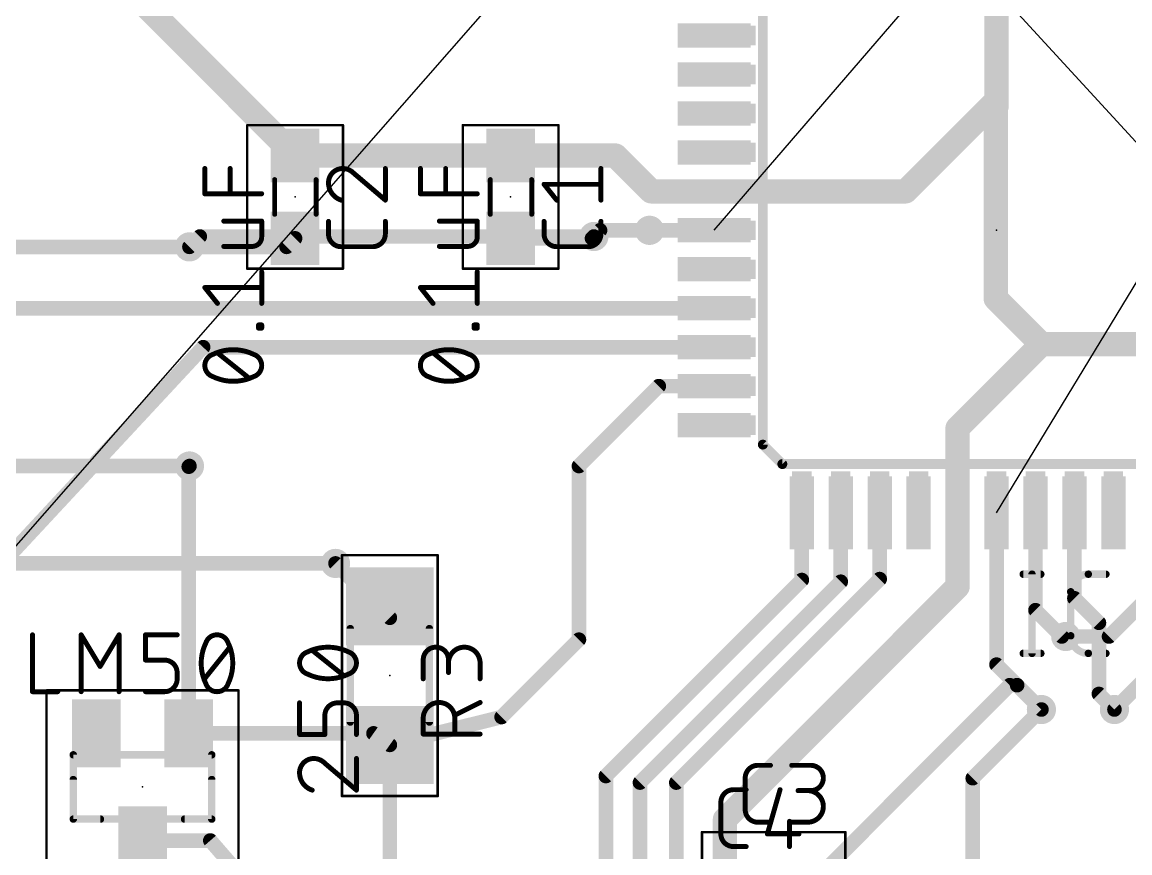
# Model space of a CAD drawing. Extents: x 38 to 139, y -3 to 81.
# Drawn here: x 95.06 to 117.82, y 40.56 to 57.61 of the extents above; entities that cross this region are included whole.
import ezdxf

# ---------------------------------------------------------------- set-up
doc = ezdxf.new("R2010")
doc.units = 0
for name, color, linetype in [('1', 12, 'CONTINUOUS'), ('16', 132, 'CONTINUOUS'), ('18', 110, 'CONTINUOUS'), ('19', 53, 'CONTINUOUS'), ('21', 253, 'CONTINUOUS'), ('23', 53, 'CONTINUOUS'), ('25', 253, 'CONTINUOUS'), ('27', 253, 'CONTINUOUS'), ('39', 12, 'CONTINUOUS'), ('51', 253, 'CONTINUOUS')]:
    doc.layers.add(name, color=color, linetype=linetype)

# ---------------------------------------------------------------- blocks, each defined once
blk = doc.blocks.new('RECT')
blk.add_solid([(-0.5, -0.5), (0.5, -0.5), (-0.5, 0.5), (0.5, 0.5)])
blk = doc.blocks.new('ROUNDV')
at = {"const_width": 0.5}
blk.add_lwpolyline([(0, -0.25, 1), (0, 0.25, 1), (0, -0.25)], format="xyb", dxfattribs=at)

msp = doc.modelspace()

# ---------------------------------------------------------------- linework, layer by layer
at = {"layer": '1'}
for points, const_width in [([(91.6, 63.945), (100.67, 54.875)], 0.5), ([(115.078, 59.14), (115.078, 56.008)], 0.5), ([(113.21, 54.14), (115.078, 56.008)], 0.5), ([(115.078, 56.008), (115.078, 55.881)], 0.5), ([(115.078, 55.881), (115.062, 55.865)], 0.5), ([(115.062, 55.865), (115.062, 51.938)], 0.5), ([(100.67, 54.875), (105.098, 54.875)], 0.5), ([(105.098, 54.875), (107.2499, 54.875)], 0.5), ([(107.9849, 54.14), (107.2499, 54.875)], 0.5), ([(107.9849, 54.14), (109.278, 54.14)], 0.5), ([(109.278, 54.14), (113.21, 54.14)], 0.5), ([(109.278, 53.34), (107.95, 53.34)], 0.3), ([(100.67, 53.175), (100.495, 53)], 0.3), ([(105.098, 53.175), (106.769, 53.175)], 0.3), ([(106.769, 53.175), (106.807, 53.213)], 0.3), ([(100.495, 53), (98.5, 53)], 0.3), ([(115.062, 51.938), (116, 51)], 0.5), ([(88.15, 51.74), (109.278, 51.74)], 0.3), ([(114.278, 49.278), (116, 51)], 0.5), ([(116, 51), (118.4259, 51)], 0.5), ([(91.186, 42.774), (98.78, 50.94)], 0.3), ([(98.78, 50.94), (109.278, 50.94)], 0.3), ([(108.14, 50.14), (106.5, 48.5)], 0.3), ([(109.278, 50.14), (108.14, 50.14)], 0.3), ([(114.278, 47.54), (114.278, 49.278)], 0.5), ([(98.486, 48.486), (98.5, 48.5)], 0.3), ([(98.486, 43.01), (98.486, 48.486)], 0.3), ([(106.5, 48.5), (106.5, 44.9342)], 0.3), ([(114.278, 46.024), (114.278, 47.54)], 0.5), ([(111.078, 47.54), (111.078, 46.159)], 0.3), ([(111.878, 47.54), (111.878, 46.124)], 0.3), ([(112.678, 47.54), (112.678, 46.178)], 0.3), ([(115.078, 47.54), (115.078, 44.422)], 0.3), ([(115.878, 47.54), (115.878, 45.54)], 0.3), ([(116.678, 47.54), (116.678, 45.7845)], 0.3), ([(101.5, 46.5), (102.616, 45.384)], 0.3), ([(111.078, 46.159), (107.0535, 42.1345)], 0.3), ([(111.878, 46.124), (107.754, 42)], 0.3), ([(112.678, 46.178), (108.5, 42)], 0.3), ([(109.5, 41.246), (114.278, 46.024)], 0.5), ([(102.616, 45.384), (102.616, 45.618)], 0.3), ([(116.678, 45.7845), (117.1806, 45.2819)], 0.3), ([(116.418, 45), (115.878, 45.54)], 0.3), ([(117.1806, 45.2819), (117.1806, 43.8194)], 0.3), ([(106.5, 44.9342), (104.9118, 43.346)], 0.3), ([(116.5, 45), (116.418, 45)], 0.3), ([(115.078, 44.422), (115.5, 44)], 0.3), ([(115.35, 44), (111.35, 40)], 0.3), ([(115.5, 44), (115.35, 44)], 0.3), ([(115.5, 44), (116, 43.5)], 0.3), ([(117.1806, 43.8194), (117.5, 43.5)], 0.3), ([(102.616, 42.774), (104.9118, 43.346)], 0.3), ([(98.486, 43.01), (102.28, 43.01)], 0.3), ([(102.28, 43.01), (102.616, 42.774)], 0.3), ([(102.616, 42.774), (102.616, 39.395)], 0.3), ([(107.0535, 42.1345), (107.0535, 28.8735)], 0.3), ([(107.754, 42), (107.754, 33.086)], 0.3), ([(108.5, 42), (108.5, 33.5)], 0.3), ([(109.5, 34), (109.5, 41.246)], 0.5), ([(97.536, 40.81), (98.929, 40.81)], 0.3), ([(98.929, 40.81), (102.616, 36.551)], 0.3)]:
    msp.add_lwpolyline(points, dxfattribs=dict(at, const_width=const_width))
for points, const_width in [([(115.203, 56.008, 1), (114.953, 56.008)], 0.25), ([(115.1664, 55.9196, 1), (114.9896, 56.0964)], 0.25), ([(115.187, 55.865, 1), (114.937, 55.865)], 0.25), ([(114.9736, 55.9534, 1), (115.1504, 55.7766)], 0.25), ([(114.953, 56.008, 1), (115.203, 56.008)], 0.25), ([(114.953, 55.881, 1), (115.203, 55.881)], 0.25), ([(115.1664, 55.7926, 1), (114.9896, 55.9694)], 0.25), ([(100.67, 55, 1), (100.67, 54.75)], 0.25), ([(100.5816, 54.7866, 1), (100.7584, 54.9634)], 0.25), ([(105.098, 55, 1), (105.098, 54.75)], 0.25), ([(105.098, 54.75, 1), (105.098, 55)], 0.25), ([(107.3383, 54.9634, 1), (107.1615, 54.7866)], 0.25), ([(107.2499, 54.75, 1), (107.2499, 55)], 0.25), ([(107.9849, 54.265, 1), (107.9849, 54.015)], 0.25), ([(109.278, 54.265, 1), (109.278, 54.015)], 0.25), ([(109.278, 54.015, 1), (109.278, 54.265)], 0.25), ([(113.21, 54.015, 1), (113.21, 54.265)], 0.25), ([(107.8965, 54.0516, 1), (108.0733, 54.2284)], 0.25), ([(113.1216, 54.2284, 1), (113.2984, 54.0516)], 0.25), ([(107.95, 53.415, 1), (107.95, 53.265)], 0.15), ([(109.278, 53.265, 1), (109.278, 53.415)], 0.15), ([(100.723, 53.122, 1), (100.617, 53.228)], 0.15), ([(105.098, 53.25, 1), (105.098, 53.1)], 0.15), ([(106.716, 53.228, 1), (106.822, 53.122)], 0.15), ([(106.86, 53.16, 1), (106.754, 53.266)], 0.15), ([(106.769, 53.1, 1), (106.769, 53.25)], 0.15), ([(98.5, 53.075, 1), (98.5, 52.925)], 0.15), ([(100.442, 53.053, 1), (100.548, 52.947)], 0.15), ([(100.495, 52.925, 1), (100.495, 53.075)], 0.15), ([(115.1504, 52.0264, 1), (114.9736, 51.8496)], 0.25), ([(109.278, 51.665, 1), (109.278, 51.815)], 0.15), ([(114.937, 51.938, 1), (115.187, 51.938)], 0.25), ([(116, 51.125, 1), (116, 50.875)], 0.25), ([(116.0884, 50.9116, 1), (115.9116, 51.0884)], 0.25), ([(115.9116, 50.9116, 1), (116.0884, 51.0884)], 0.25), ([(98.78, 51.015, 1), (98.78, 50.865)], 0.15), ([(98.8349, 50.8889, 1), (98.7251, 50.9911)], 0.15), ([(109.278, 50.865, 1), (109.278, 51.015)], 0.15), ([(108.14, 50.215, 1), (108.14, 50.065)], 0.15), ([(108.193, 50.087, 1), (108.087, 50.193)], 0.15), ([(109.278, 50.065, 1), (109.278, 50.215)], 0.15), ([(114.403, 49.278, 1), (114.153, 49.278)], 0.25), ([(114.1896, 49.3664, 1), (114.3664, 49.1896)], 0.25), ([(98.561, 48.486, 1), (98.411, 48.486)], 0.15), ([(98.433, 48.539, 1), (98.539, 48.433)], 0.15), ([(98.553, 48.447, 1), (98.447, 48.553)], 0.15), ([(106.575, 48.5, 1), (106.425, 48.5)], 0.15), ([(106.447, 48.553, 1), (106.553, 48.447)], 0.15), ([(114.403, 47.54, 1), (114.153, 47.54)], 0.25), ([(111.153, 47.54, 1), (111.003, 47.54)], 0.15), ([(111.953, 47.54, 1), (111.803, 47.54)], 0.15), ([(112.753, 47.54, 1), (112.603, 47.54)], 0.15), ([(114.153, 47.54, 1), (114.403, 47.54)], 0.25), ([(115.153, 47.54, 1), (115.003, 47.54)], 0.15), ([(115.953, 47.54, 1), (115.803, 47.54)], 0.15), ([(116.753, 47.54, 1), (116.603, 47.54)], 0.15), ([(101.553, 46.553, 1), (101.447, 46.447)], 0.15), ([(111.003, 46.159, 1), (111.153, 46.159)], 0.15), ([(111.131, 46.106, 1), (111.025, 46.212)], 0.15), ([(111.803, 46.124, 1), (111.953, 46.124)], 0.15), ([(111.931, 46.071, 1), (111.825, 46.177)], 0.15), ([(112.603, 46.178, 1), (112.753, 46.178)], 0.15), ([(112.731, 46.125, 1), (112.625, 46.231)], 0.15), ([(114.3664, 45.9356, 1), (114.1896, 46.1124)], 0.25), ([(114.153, 46.024, 1), (114.403, 46.024)], 0.25), ([(102.691, 45.618, 1), (102.541, 45.618)], 0.15), ([(116.731, 45.8376, 1), (116.625, 45.7315)], 0.15), ([(116.603, 45.7845, 1), (116.753, 45.7845)], 0.15), ([(102.563, 45.331, 1), (102.669, 45.437)], 0.15), ([(115.931, 45.593, 1), (115.825, 45.487)], 0.15), ([(115.803, 45.54, 1), (115.953, 45.54)], 0.15), ([(102.541, 45.384, 1), (102.691, 45.384)], 0.15), ([(117.2556, 45.2819, 1), (117.1056, 45.2819)], 0.15), ([(117.1276, 45.2289, 1), (117.2336, 45.335)], 0.15), ([(106.553, 44.8812, 1), (106.447, 44.9872)], 0.15), ([(116.418, 45.075, 1), (116.418, 44.925)], 0.15), ([(116.365, 44.947, 1), (116.471, 45.053)], 0.15), ([(116.5, 44.925, 1), (116.5, 45.075)], 0.15), ([(106.425, 44.9342, 1), (106.575, 44.9342)], 0.15), ([(115.131, 44.475, 1), (115.025, 44.369)], 0.15), ([(115.003, 44.422, 1), (115.153, 44.422)], 0.15), ([(115.35, 44.075, 1), (115.35, 43.925)], 0.15), ([(115.403, 43.947, 1), (115.297, 44.053)], 0.15), ([(115.553, 44.053, 1), (115.447, 43.947)], 0.15), ([(115.5, 43.925, 1), (115.5, 44.075)], 0.15), ([(115.447, 43.947, 1), (115.553, 44.053)], 0.15), ([(117.2336, 43.8724, 1), (117.1276, 43.7664)], 0.15), ([(117.1056, 43.8194, 1), (117.2556, 43.8194)], 0.15), ([(104.8588, 43.399, 1), (104.9648, 43.293)], 0.15), ([(104.9299, 43.2732, 1), (104.8937, 43.4188)], 0.15), ([(115.947, 43.447, 1), (116.053, 43.553)], 0.15), ([(117.447, 43.447, 1), (117.553, 43.553)], 0.15), ([(98.486, 43.085, 1), (98.486, 42.935)], 0.15), ([(98.411, 43.01, 1), (98.561, 43.01)], 0.15), ([(102.3231, 43.0714, 1), (102.2369, 42.9486)], 0.15), ([(102.28, 42.935, 1), (102.28, 43.085)], 0.15), ([(102.691, 42.774, 1), (102.541, 42.774)], 0.15), ([(102.5979, 42.8468, 1), (102.6341, 42.7012)], 0.15), ([(102.5729, 42.7126, 1), (102.6591, 42.8354)], 0.15), ([(107.1285, 42.1345, 1), (106.9785, 42.1345)], 0.15), ([(107.0005, 42.1876, 1), (107.1066, 42.0815)], 0.15), ([(107.829, 42, 1), (107.679, 42)], 0.15), ([(107.701, 42.053, 1), (107.807, 41.947)], 0.15), ([(108.575, 42, 1), (108.425, 42)], 0.15), ([(108.447, 42.053, 1), (108.553, 41.947)], 0.15), ([(109.625, 41.246, 1), (109.375, 41.246)], 0.25), ([(109.4116, 41.3344, 1), (109.5884, 41.1576)], 0.25), ([(97.536, 40.885, 1), (97.536, 40.735)], 0.15), ([(98.9857, 40.8591, 1), (98.8723, 40.7609)], 0.15), ([(98.929, 40.735, 1), (98.929, 40.885)], 0.15)]:
    msp.add_lwpolyline(points, format="xyb", dxfattribs=dict(at, const_width=const_width))
at = {"layer": '16', "const_width": 0.3}
for points in [[(106.934, 53.34), (106.807, 53.213)], [(107.95, 53.34), (106.934, 53.34)], [(98.713, 53.213), (98.5, 53)], [(106.807, 53.213), (98.713, 53.213)], [(98.5, 53), (93.48, 53)], [(124.4282, 52.0392), (117.389, 45)], [(125.6426, 51.6426), (117.5, 43.5)], [(98.5, 48.5), (93.5, 48.5)], [(91, 46.5), (101.5, 46.5)], [(117.389, 45), (116.5, 45)], [(114.59, 42.09), (116, 43.5)], [(114.59, 28.79), (114.59, 42.09)]]:
    msp.add_lwpolyline(points, dxfattribs=at)
at = {"layer": '16', "const_width": 0.15}
for points in [[(106.934, 53.415, 1), (106.934, 53.265)], [(106.987, 53.287, 1), (106.881, 53.393)], [(107.95, 53.265, 1), (107.95, 53.415)], [(98.713, 53.288, 1), (98.713, 53.138)], [(98.766, 53.16, 1), (98.66, 53.266)], [(106.754, 53.266, 1), (106.86, 53.16)], [(106.807, 53.138, 1), (106.807, 53.288)], [(98.447, 53.053, 1), (98.553, 52.947)], [(98.5, 52.925, 1), (98.5, 53.075)], [(98.5, 48.425, 1), (98.5, 48.575)], [(101.5, 46.425, 1), (101.5, 46.575)], [(116.5, 45.075, 1), (116.5, 44.925)], [(117.336, 45.053, 1), (117.442, 44.947)], [(117.389, 44.925, 1), (117.389, 45.075)], [(116.053, 43.447, 1), (115.947, 43.553)], [(117.447, 43.553, 1), (117.553, 43.447)], [(114.665, 42.09, 1), (114.515, 42.09)], [(114.537, 42.143, 1), (114.643, 42.037)]]:
    msp.add_lwpolyline(points, format="xyb", dxfattribs=at)
at = {"layer": '19'}
for p, q in [((63.5, 11), (122.08, 77.82)), ((109.278, 53.34), (114.278, 59.14)), ((119, 54), (114.278, 59.14)), ((115.078, 47.54), (119, 54))]:
    msp.add_line(p, q, dxfattribs=at)
at = {"layer": '21'}
for points, const_width in [([(110.278, 48.94), (110.278, 57.74)], 0.2032), ([(110.678, 48.54), (110.278, 48.94)], 0.2032), ([(119.478, 48.54), (110.678, 48.54)], 0.2032), ([(96.114, 41.25), (96.114, 42.062)], 0.1524), ([(98.958, 42.062), (98.958, 41.25)], 0.1524), ([(96.672, 41.25), (96.114, 41.25)], 0.1524), ([(98.958, 41.25), (98.4, 41.25)], 0.1524)]:
    msp.add_lwpolyline(points, dxfattribs=dict(at, const_width=const_width))
for points, const_width in [([(110.3139, 48.9759, 1), (110.2421, 48.9041)], 0.1016), ([(110.2272, 48.94, 1), (110.3288, 48.94)], 0.1016), ([(110.678, 48.5908, 1), (110.678, 48.4892)], 0.1016), ([(110.6421, 48.5041, 1), (110.7139, 48.5759)], 0.1016), ([(96.1521, 42.062, 1), (96.0759, 42.062)], 0.0762), ([(98.9961, 42.062, 1), (98.9199, 42.062)], 0.0762), ([(96.114, 41.2881, 1), (96.114, 41.2119)], 0.0762), ([(96.0759, 41.25, 1), (96.1521, 41.25)], 0.0762), ([(96.672, 41.2119, 1), (96.672, 41.2881)], 0.0762), ([(98.4, 41.2881, 1), (98.4, 41.2119)], 0.0762), ([(98.9199, 41.25, 1), (98.9961, 41.25)], 0.0762), ([(98.958, 41.2119, 1), (98.958, 41.2881)], 0.0762)]:
    msp.add_lwpolyline(points, format="xyb", dxfattribs=dict(at, const_width=const_width))
at = {"layer": '23'}
for p in [(100.67, 54.025), (105.098, 54.025), (115.078, 53.34), (102.616, 44.196), (97.536, 41.91)]:
    msp.add_point(p, dxfattribs=at)
at = {"layer": '25'}
for points, const_width in [([(101.6479, 54.6092, 0.4142), (101.3558, 54.3171)], 0.1016), ([(101.8751, 54.5118, 0.2053), (101.6479, 54.6092)], 0.1016), ([(101.6479, 54.6346, 1), (101.6479, 54.5838)], 0.0508), ([(101.6479, 54.5838, 1), (101.6479, 54.6346)], 0.0508), ([(102.5496, 54.6092, 1), (102.4988, 54.6092)], 0.0508), ([(106.9776, 54.6092, 1), (106.9268, 54.6092)], 0.0508), ([(101.8915, 54.5312, 1), (101.8586, 54.4925)], 0.0508), ([(101.8567, 54.4943, 1), (101.8935, 54.5294)], 0.0508), ([(101.3558, 54.3171, 0.3252), (101.6154, 53.9601)], 0.1016), ([(101.3812, 54.3171, 1), (101.3304, 54.3171)], 0.0508), ([(101.3304, 54.3171, 1), (101.3812, 54.3171)], 0.0508), ([(105.8036, 54.3005, 1), (105.764, 54.2688)], 0.0508), ([(105.7838, 54.31, 1), (105.7838, 54.2592)], 0.0508), ([(106.9522, 54.2592, 1), (106.9522, 54.31)], 0.0508), ([(101.6076, 53.9359, 1), (101.6233, 53.9843)], 0.0508), ([(102.4988, 53.9601, 1), (102.5496, 53.9601)], 0.0508), ([(102.5077, 53.9407, 1), (102.5407, 53.9794)], 0.0508), ([(106.0236, 53.9442, 1), (106.0633, 53.976)], 0.0508), ([(106.9268, 53.9601, 1), (106.9776, 53.9601)], 0.0508), ([(101.3812, 53.5236, 1), (101.3304, 53.5236)], 0.0508), ([(102.5496, 53.5236, 1), (102.4988, 53.5236)], 0.0508), ([(105.8092, 53.5236, 1), (105.7584, 53.5236)], 0.0508), ([(106.9776, 53.5236, 1), (106.9268, 53.5236)], 0.0508), ([(101.3558, 53.2639, 0.4142), (101.6154, 53.0043)], 0.1016), ([(101.3812, 53.2639, 1), (101.3304, 53.2639)], 0.0508), ([(101.3304, 53.2639, 1), (101.3812, 53.2639)], 0.0508), ([(102.2646, 53.0043, 0.4142), (102.5242, 53.2639)], 0.1016), ([(102.5496, 53.2639, 1), (102.4988, 53.2639)], 0.0508), ([(102.4988, 53.2639, 1), (102.5496, 53.2639)], 0.0508), ([(105.7838, 53.2639, 0.4142), (106.0434, 53.0043)], 0.1016), ([(105.8092, 53.2639, 1), (105.7584, 53.2639)], 0.0508), ([(105.7584, 53.2639, 1), (105.8092, 53.2639)], 0.0508), ([(106.6926, 53.0043, 0.4142), (106.9522, 53.2639)], 0.1016), ([(106.9776, 53.2639, 1), (106.9268, 53.2639)], 0.0508), ([(106.9268, 53.2639, 1), (106.9776, 53.2639)], 0.0508), ([(101.6154, 53.0297, 1), (101.6154, 52.9789)], 0.0508), ([(101.6154, 52.9789, 1), (101.6154, 53.0297)], 0.0508), ([(102.2646, 53.0297, 1), (102.2646, 52.9789)], 0.0508), ([(102.2646, 52.9789, 1), (102.2646, 53.0297)], 0.0508), ([(106.0434, 53.0297, 1), (106.0434, 52.9789)], 0.0508), ([(106.0434, 52.9789, 1), (106.0434, 53.0297)], 0.0508), ([(106.6926, 53.0297, 1), (106.6926, 52.9789)], 0.0508), ([(106.6926, 52.9789, 1), (106.6926, 53.0297)], 0.0508), ([(115.6265, 46.3169, 1), (115.6265, 46.2407)], 0.0762), ([(115.8453, 46.2788, 1), (115.7691, 46.2788)], 0.0762), ([(115.9878, 46.2407, 1), (115.9878, 46.3169)], 0.0762), ([(116.9634, 46.2788, 0.4142), (116.6021, 45.9176)], 0.1524), ([(116.9634, 46.3169, 1), (116.9634, 46.2407)], 0.0762), ([(116.9634, 46.2407, 1), (116.9634, 46.3169)], 0.0762), ([(117.3246, 46.2407, 1), (117.3246, 46.3169)], 0.0762), ([(116.6402, 45.9176, 1), (116.564, 45.9176)], 0.0762), ([(116.564, 45.9176, 1), (116.6402, 45.9176)], 0.0762), ([(116.6021, 45.0144, 0.4142), (116.9634, 44.6532)], 0.1524), ([(116.6402, 45.0144, 1), (116.564, 45.0144)], 0.0762), ([(116.564, 45.0144, 1), (116.6402, 45.0144)], 0.0762), ([(103.8211, 44.5206, 1), (103.3018, 44.5206)], 0.1016), ([(104.4702, 44.4556, 1), (103.8211, 44.4556)], 0.1016), ([(115.6265, 44.6913, 1), (115.6265, 44.6151)], 0.0762), ([(115.7691, 44.6532, 1), (115.8453, 44.6532)], 0.0762), ([(115.9878, 44.6151, 1), (115.9878, 44.6913)], 0.0762), ([(116.9634, 44.6913, 1), (116.9634, 44.6151)], 0.0762), ([(116.9634, 44.6151, 1), (116.9634, 44.6913)], 0.0762), ([(117.3246, 44.6151, 1), (117.3246, 44.6913)], 0.0762), ([(103.3272, 44.5206, 1), (103.2764, 44.5206)], 0.0508), ([(103.2764, 44.5206, 1), (103.3272, 44.5206)], 0.0508), ([(103.8465, 44.5206, 1), (103.7957, 44.5206)], 0.0508), ([(103.7957, 44.5206, 1), (103.8465, 44.5206)], 0.0508), ([(103.7957, 44.4556, 1), (103.8465, 44.4556)], 0.0508), ([(104.4956, 44.4556, 1), (104.4448, 44.4556)], 0.0508), ([(104.4448, 44.4556, 1), (104.4956, 44.4556)], 0.0508), ([(103.2764, 44.1311, 1), (103.3272, 44.1311)], 0.0508), ([(103.7957, 44.2609, 1), (103.8465, 44.2609)], 0.0508), ([(104.4448, 44.1311, 1), (104.4956, 44.1311)], 0.0508), ([(103.9509, 43.32, 1), (103.3018, 43.32)], 0.1016), ([(104.4816, 43.6218, 1), (104.4588, 43.6673)], 0.0508), ([(103.3272, 43.32, 1), (103.2764, 43.32)], 0.0508), ([(103.2764, 43.32, 1), (103.3272, 43.32)], 0.0508), ([(103.9763, 43.32, 1), (103.9255, 43.32)], 0.0508), ([(103.9255, 43.32, 1), (103.9763, 43.32)], 0.0508), ([(103.9396, 43.4076, 1), (103.9623, 43.3622)], 0.0508), ([(103.3018, 43.0209, 1), (103.3018, 42.9701)], 0.0508), ([(103.2764, 42.9955, 1), (103.3272, 42.9955)], 0.0508), ([(103.9255, 42.9955, 1), (103.9763, 42.9955)], 0.0508), ([(104.4702, 42.9701, 1), (104.4702, 43.0209)], 0.0508), ([(110.1754, 42.3542, 0.4142), (109.9158, 42.0946)], 0.1016), ([(110.1754, 42.3796, 1), (110.1754, 42.3288)], 0.0508), ([(110.1754, 42.3288, 1), (110.1754, 42.3796)], 0.0508), ([(110.4351, 42.3288, 1), (110.4351, 42.3796)], 0.0508), ([(110.8716, 42.3796, 1), (110.8716, 42.3288)], 0.0508), ([(111.2611, 41.8349, 1), (111.2611, 42.3542)], 0.1016), ([(111.2611, 42.3796, 1), (111.2611, 42.3288)], 0.0508), ([(111.2611, 42.3288, 1), (111.2611, 42.3796)], 0.0508), ([(109.9412, 42.0946, 1), (109.8904, 42.0946)], 0.0508), ([(109.8904, 42.0946, 1), (109.9412, 42.0946)], 0.0508), ([(109.6754, 41.8542, 0.4142), (109.4158, 41.5946)], 0.1016), ([(109.6754, 41.8796, 1), (109.6754, 41.8288)], 0.0508), ([(109.6754, 41.8288, 1), (109.6754, 41.8796)], 0.0508), ([(109.9351, 41.8288, 1), (109.9351, 41.8796)], 0.0508), ([(110.6557, 41.8472, 1), (110.6068, 41.8612)], 0.0508), ([(111.0014, 41.8603, 1), (111.0014, 41.8095)], 0.0508), ([(111.1962, 41.1858, 1), (111.1962, 41.8349)], 0.1016), ([(111.1962, 41.8603, 1), (111.1962, 41.8095)], 0.0508), ([(111.2611, 41.8603, 1), (111.2611, 41.8095)], 0.0508), ([(111.2611, 41.8095, 1), (111.2611, 41.8603)], 0.0508), ([(109.4412, 41.5946, 1), (109.3904, 41.5946)], 0.0508), ([(109.3904, 41.5946, 1), (109.4412, 41.5946)], 0.0508), ([(109.9158, 41.4454, 0.4142), (110.1754, 41.1858)], 0.1016), ([(109.9412, 41.4454, 1), (109.8904, 41.4454)], 0.0508), ([(109.8904, 41.4454, 1), (109.9412, 41.4454)], 0.0508), ([(110.1754, 41.2112, 1), (110.1754, 41.1604)], 0.0508), ([(110.1754, 41.1604, 1), (110.1754, 41.2112)], 0.0508), ([(110.4351, 41.1604, 1), (110.4351, 41.2112)], 0.0508), ([(110.8514, 41.2051, 1), (110.8006, 41.2051)], 0.0508), ([(110.8716, 41.2112, 1), (110.8716, 41.1604)], 0.0508), ([(111.1962, 41.2112, 1), (111.1962, 41.1604)], 0.0508), ([(111.1962, 41.1604, 1), (111.1962, 41.2112)], 0.0508), ([(109.4158, 40.9454, 0.4142), (109.6754, 40.6858)], 0.1016), ([(109.4412, 40.9454, 1), (109.3904, 40.9454)], 0.0508), ([(109.3904, 40.9454, 1), (109.4412, 40.9454)], 0.0508), ([(110.3716, 40.9708, 1), (110.3716, 40.92)], 0.0508), ([(110.3472, 40.9524, 1), (110.396, 40.9385)], 0.0508), ([(111.0207, 40.92, 1), (111.0207, 40.9708)], 0.0508), ([(109.6754, 40.7112, 1), (109.6754, 40.6604)], 0.0508), ([(109.6754, 40.6604, 1), (109.6754, 40.7112)], 0.0508), ([(109.9351, 40.6604, 1), (109.9351, 40.7112)], 0.0508), ([(110.8006, 40.6858, 1), (110.8514, 40.6858)], 0.0508)]:
    msp.add_lwpolyline(points, format="xyb", dxfattribs=dict(at, const_width=const_width))
for points, const_width in [([(102.5242, 53.9601), (102.5242, 54.6092)], 0.1016), ([(106.9522, 53.9601), (106.9522, 54.6092)], 0.1016), ([(101.8751, 54.5118), (102.5242, 53.9601)], 0.1016), ([(106.0434, 53.9601), (105.7838, 54.2846)], 0.1016), ([(105.7838, 54.2846), (106.9522, 54.2846)], 0.1016), ([(101.3558, 53.2639), (101.3558, 53.5236)], 0.1016), ([(102.5242, 53.5236), (102.5242, 53.2639)], 0.1016), ([(105.7838, 53.2639), (105.7838, 53.5236)], 0.1016), ([(106.9522, 53.5236), (106.9522, 53.2639)], 0.1016), ([(102.2646, 53.0043), (101.6154, 53.0043)], 0.1016), ([(106.6926, 53.0043), (106.0434, 53.0043)], 0.1016), ([(115.6265, 46.2788), (115.9878, 46.2788)], 0.1524), ([(115.8072, 46.2788), (115.8072, 44.6532)], 0.1524), ([(116.9634, 46.2788), (117.3246, 46.2788)], 0.1524), ([(116.6021, 45.0144), (116.6021, 45.9176)], 0.1524), ([(115.6265, 44.6532), (115.9878, 44.6532)], 0.1524), ([(117.3246, 44.6532), (116.9634, 44.6532)], 0.1524), ([(103.3018, 44.1311), (103.3018, 44.5206)], 0.1016), ([(103.8211, 44.5206), (103.8211, 44.2609)], 0.1016), ([(104.4702, 44.1311), (104.4702, 44.4556)], 0.1016), ([(104.4702, 43.6446), (103.9509, 43.3849)], 0.1016), ([(103.3018, 42.9955), (103.3018, 43.32)], 0.1016), ([(103.9509, 43.32), (103.9509, 42.9955)], 0.1016), ([(104.4702, 42.9955), (103.3018, 42.9955)], 0.1016), ([(110.1754, 42.3542), (110.4351, 42.3542)], 0.1016), ([(110.8716, 42.3542), (111.2611, 42.3542)], 0.1016), ([(109.9158, 41.4454), (109.9158, 42.0946)], 0.1016), ([(109.6754, 41.8542), (109.9351, 41.8542)], 0.1016), ([(110.6313, 41.8542), (110.3716, 40.9454)], 0.1016), ([(111.2611, 41.8349), (111.0014, 41.8349)], 0.1016), ([(109.4158, 40.9454), (109.4158, 41.5946)], 0.1016), ([(110.4351, 41.1858), (110.1754, 41.1858)], 0.1016), ([(110.826, 41.2051), (110.826, 40.6858)], 0.1016), ([(110.8716, 41.1858), (111.1962, 41.1858)], 0.1016), ([(110.3716, 40.9454), (111.0207, 40.9454)], 0.1016), ([(109.9351, 40.6858), (109.6754, 40.6858)], 0.1016)]:
    msp.add_lwpolyline(points, dxfattribs=dict(at, const_width=const_width))
at = {"layer": '27', "const_width": 0.1016}
for points in [[(98.8158, 54.0899), (98.8158, 54.6092)], [(99.3351, 54.0899), (99.3351, 54.6092)], [(103.2438, 54.0899), (103.2438, 54.6092)], [(103.7631, 54.0899), (103.7631, 54.6092)], [(99.9842, 54.0899), (98.8158, 54.0899)], [(104.4122, 54.0899), (103.2438, 54.0899)], [(99.9842, 53.5289), (99.2053, 53.5289)], [(99.9842, 53.2043), (99.9842, 53.5289)], [(104.4122, 53.5289), (103.6333, 53.5289)], [(104.4122, 53.2043), (104.4122, 53.5289)], [(99.2053, 53.0096), (99.7895, 53.0096)], [(103.6333, 53.0096), (104.2175, 53.0096)], [(99.9842, 51.8398), (99.9842, 52.4889)], [(104.4122, 51.8398), (104.4122, 52.4889)], [(99.0754, 51.8398), (98.8158, 52.1643)], [(98.8158, 52.1643), (99.9842, 52.1643)], [(103.5034, 51.8398), (103.2438, 52.1643)], [(103.2438, 52.1643), (104.4122, 52.1643)], [(99.9193, 51.3318), (99.9193, 51.3967)], [(99.9193, 51.3967), (99.9842, 51.3967)], [(99.9842, 51.3967), (99.9842, 51.3318)], [(104.3473, 51.3318), (104.3473, 51.3967)], [(104.3473, 51.3967), (104.4122, 51.3967)], [(104.4122, 51.3967), (104.4122, 51.3318)], [(99.9842, 51.3318), (99.9193, 51.3318)], [(104.4122, 51.3318), (104.3473, 51.3318)], [(99.7246, 50.3045), (99.0754, 50.8238)], [(104.1526, 50.3045), (103.5034, 50.8238)], [(95.2763, 45.0342), (95.2763, 43.8658)], [(96.2759, 43.8658), (96.2759, 45.0342)], [(96.2759, 45.0342), (96.6654, 44.3851)], [(96.6654, 44.3851), (97.0548, 45.0342)], [(97.0548, 45.0342), (97.0548, 43.8658)], [(97.5981, 44.5149), (97.5981, 45.0342)], [(97.5981, 45.0342), (98.2472, 45.0342)], [(98.806, 44.1254), (99.3253, 44.7746)], [(101.6706, 44.196), (101.0214, 44.7153)], [(97.9876, 44.5149), (97.5981, 44.5149)], [(98.2472, 44.1254), (98.2472, 44.2553)], [(95.2763, 43.8658), (95.7955, 43.8658)], [(97.5981, 43.8658), (97.9876, 43.8658)], [(100.7618, 42.9881), (100.7618, 43.6372)], [(101.6706, 43.6372), (101.5407, 43.6372)], [(101.2811, 43.3776), (101.2811, 42.9881)], [(101.9302, 42.9881), (101.9302, 43.3776)], [(101.2811, 42.9881), (100.7618, 42.9881)], [(101.2811, 42.3968), (101.9302, 41.8451)], [(101.9302, 41.8451), (101.9302, 42.4942)]]:
    msp.add_lwpolyline(points, dxfattribs=at)
at = {"layer": '27'}
for points, const_width in [([(98.8412, 54.6092, 1), (98.7904, 54.6092)], 0.0508), ([(99.3605, 54.6092, 1), (99.3097, 54.6092)], 0.0508), ([(103.2692, 54.6092, 1), (103.2184, 54.6092)], 0.0508), ([(103.7885, 54.6092, 1), (103.7377, 54.6092)], 0.0508), ([(98.8158, 54.1153, 1), (98.8158, 54.0645)], 0.0508), ([(98.7904, 54.0899, 1), (98.8412, 54.0899)], 0.0508), ([(99.3097, 54.0899, 1), (99.3605, 54.0899)], 0.0508), ([(99.9842, 54.0645, 1), (99.9842, 54.1153)], 0.0508), ([(103.2438, 54.1153, 1), (103.2438, 54.0645)], 0.0508), ([(103.2184, 54.0899, 1), (103.2692, 54.0899)], 0.0508), ([(103.7377, 54.0899, 1), (103.7885, 54.0899)], 0.0508), ([(104.4122, 54.0645, 1), (104.4122, 54.1153)], 0.0508), ([(99.2053, 53.5543, 1), (99.2053, 53.5035)], 0.0508), ([(100.0096, 53.5289, 1), (99.9588, 53.5289)], 0.0508), ([(99.9842, 53.5035, 1), (99.9842, 53.5543)], 0.0508), ([(103.6333, 53.5543, 1), (103.6333, 53.5035)], 0.0508), ([(104.4376, 53.5289, 1), (104.3868, 53.5289)], 0.0508), ([(104.4122, 53.5035, 1), (104.4122, 53.5543)], 0.0508), ([(99.7895, 53.0096, 0.4142), (99.9842, 53.2043)], 0.1016), ([(100.0096, 53.2043, 1), (99.9588, 53.2043)], 0.0508), ([(104.2175, 53.0096, 0.4142), (104.4122, 53.2043)], 0.1016), ([(104.4376, 53.2043, 1), (104.3868, 53.2043)], 0.0508), ([(99.2053, 53.035, 1), (99.2053, 52.9842)], 0.0508), ([(99.7895, 53.035, 1), (99.7895, 52.9842)], 0.0508), ([(99.7895, 52.9842, 1), (99.7895, 53.035)], 0.0508), ([(99.9588, 53.2043, 1), (100.0096, 53.2043)], 0.0508), ([(103.6333, 53.035, 1), (103.6333, 52.9842)], 0.0508), ([(104.2175, 53.035, 1), (104.2175, 52.9842)], 0.0508), ([(104.2175, 52.9842, 1), (104.2175, 53.035)], 0.0508), ([(104.3868, 53.2043, 1), (104.4376, 53.2043)], 0.0508), ([(100.0096, 52.4889, 1), (99.9588, 52.4889)], 0.0508), ([(104.4376, 52.4889, 1), (104.3868, 52.4889)], 0.0508), ([(98.8356, 52.1802, 1), (98.796, 52.1484)], 0.0508), ([(98.8158, 52.1897, 1), (98.8158, 52.1389)], 0.0508), ([(99.9842, 52.1389, 1), (99.9842, 52.1897)], 0.0508), ([(103.2636, 52.1802, 1), (103.224, 52.1484)], 0.0508), ([(103.2438, 52.1897, 1), (103.2438, 52.1389)], 0.0508), ([(104.4122, 52.1389, 1), (104.4122, 52.1897)], 0.0508), ([(99.0556, 51.8239, 1), (99.0953, 51.8556)], 0.0508), ([(103.4836, 51.8239, 1), (103.5233, 51.8556)], 0.0508), ([(99.9588, 51.8398, 1), (100.0096, 51.8398)], 0.0508), ([(104.3868, 51.8398, 1), (104.4376, 51.8398)], 0.0508), ([(99.9447, 51.3967, 1), (99.8939, 51.3967)], 0.0508), ([(99.9193, 51.4221, 1), (99.9193, 51.3713)], 0.0508), ([(100.0096, 51.3967, 1), (99.9588, 51.3967)], 0.0508), ([(99.9842, 51.3713, 1), (99.9842, 51.4221)], 0.0508), ([(104.3727, 51.3967, 1), (104.3219, 51.3967)], 0.0508), ([(104.3473, 51.4221, 1), (104.3473, 51.3713)], 0.0508), ([(104.4376, 51.3967, 1), (104.3868, 51.3967)], 0.0508), ([(104.4122, 51.3713, 1), (104.4122, 51.4221)], 0.0508), ([(99.9193, 51.3572, 1), (99.9193, 51.3064)], 0.0508), ([(99.8939, 51.3318, 1), (99.9447, 51.3318)], 0.0508), ([(99.9588, 51.3318, 1), (100.0096, 51.3318)], 0.0508), ([(99.9842, 51.3064, 1), (99.9842, 51.3572)], 0.0508), ([(104.3473, 51.3572, 1), (104.3473, 51.3064)], 0.0508), ([(104.3219, 51.3318, 1), (104.3727, 51.3318)], 0.0508), ([(104.3868, 51.3318, 1), (104.4376, 51.3318)], 0.0508), ([(104.4122, 51.3064, 1), (104.4122, 51.3572)], 0.0508), ([(98.9781, 50.7913, 0.3205), (98.8158, 50.5641)], 0.1016), ([(99.4, 50.8887, 0.1139), (98.9781, 50.7913)], 0.1016), ([(98.9669, 50.8141, 1), (98.9892, 50.7685)], 0.0508), ([(98.9863, 50.7673, 1), (98.9698, 50.8153)], 0.0508), ([(99.0913, 50.8436, 1), (99.0596, 50.8039)], 0.0508), ([(99.8219, 50.7913, 0.1139), (99.4, 50.8887)], 0.1016), ([(99.4, 50.9141, 1), (99.4, 50.8633)], 0.0508), ([(99.4, 50.8633, 1), (99.4, 50.9141)], 0.0508), ([(99.9842, 50.5641, 0.3205), (99.8219, 50.7913)], 0.1016), ([(99.8302, 50.8153, 1), (99.8137, 50.7673)], 0.0508), ([(99.8108, 50.7685, 1), (99.8331, 50.8141)], 0.0508), ([(103.4061, 50.7913, 0.3205), (103.2438, 50.5641)], 0.1016), ([(103.828, 50.8887, 0.1139), (103.4061, 50.7913)], 0.1016), ([(103.3949, 50.8141, 1), (103.4172, 50.7685)], 0.0508), ([(103.4143, 50.7673, 1), (103.3978, 50.8153)], 0.0508), ([(103.5193, 50.8436, 1), (103.4876, 50.8039)], 0.0508), ([(104.2499, 50.7913, 0.1139), (103.828, 50.8887)], 0.1016), ([(103.828, 50.9141, 1), (103.828, 50.8633)], 0.0508), ([(103.828, 50.8633, 1), (103.828, 50.9141)], 0.0508), ([(104.4122, 50.5641, 0.3205), (104.2499, 50.7913)], 0.1016), ([(104.2582, 50.8153, 1), (104.2417, 50.7673)], 0.0508), ([(104.2388, 50.7685, 1), (104.2611, 50.8141)], 0.0508), ([(98.8158, 50.5641, 0.3205), (98.9781, 50.3369)], 0.1016), ([(98.8412, 50.5641, 1), (98.7904, 50.5641)], 0.0508), ([(98.7904, 50.5641, 1), (98.8412, 50.5641)], 0.0508), ([(99.8219, 50.3369, 0.3205), (99.9842, 50.5641)], 0.1016), ([(100.0096, 50.5641, 1), (99.9588, 50.5641)], 0.0508), ([(99.9588, 50.5641, 1), (100.0096, 50.5641)], 0.0508), ([(103.2438, 50.5641, 0.3205), (103.4061, 50.3369)], 0.1016), ([(103.2692, 50.5641, 1), (103.2184, 50.5641)], 0.0508), ([(103.2184, 50.5641, 1), (103.2692, 50.5641)], 0.0508), ([(104.2499, 50.3369, 0.3205), (104.4122, 50.5641)], 0.1016), ([(104.4376, 50.5641, 1), (104.3868, 50.5641)], 0.0508), ([(104.3868, 50.5641, 1), (104.4376, 50.5641)], 0.0508), ([(98.9892, 50.3598, 1), (98.9669, 50.3141)], 0.0508), ([(98.9781, 50.3369, 0.1139), (99.4, 50.2396)], 0.1016), ([(98.9698, 50.3129, 1), (98.9863, 50.361)], 0.0508), ([(99.4, 50.2396, 0.1139), (99.8219, 50.3369)], 0.1016), ([(99.4, 50.265, 1), (99.4, 50.2142)], 0.0508), ([(99.4, 50.2142, 1), (99.4, 50.265)], 0.0508), ([(99.7087, 50.2846, 1), (99.7404, 50.3243)], 0.0508), ([(99.8137, 50.361, 1), (99.8302, 50.3129)], 0.0508), ([(99.8331, 50.3141, 1), (99.8108, 50.3598)], 0.0508), ([(103.4172, 50.3598, 1), (103.3949, 50.3141)], 0.0508), ([(103.4061, 50.3369, 0.1139), (103.828, 50.2396)], 0.1016), ([(103.3978, 50.3129, 1), (103.4143, 50.361)], 0.0508), ([(103.828, 50.2396, 0.1139), (104.2499, 50.3369)], 0.1016), ([(103.828, 50.265, 1), (103.828, 50.2142)], 0.0508), ([(103.828, 50.2142, 1), (103.828, 50.265)], 0.0508), ([(104.1367, 50.2846, 1), (104.1684, 50.3243)], 0.0508), ([(104.2417, 50.361, 1), (104.2582, 50.3129)], 0.0508), ([(104.2611, 50.3141, 1), (104.2388, 50.3598)], 0.0508), ([(95.3017, 45.0342, 1), (95.2509, 45.0342)], 0.0508), ([(96.3013, 45.0342, 1), (96.2505, 45.0342)], 0.0508), ([(96.2977, 45.0473, 1), (96.2541, 45.0211)], 0.0508), ([(97.0802, 45.0342, 1), (97.0294, 45.0342)], 0.0508), ([(97.0766, 45.0211, 1), (97.033, 45.0473)], 0.0508), ([(97.6235, 45.0342, 1), (97.5727, 45.0342)], 0.0508), ([(97.5981, 45.0596, 1), (97.5981, 45.0088)], 0.0508), ([(98.2472, 45.0088, 1), (98.2472, 45.0596)], 0.0508), ([(99.0656, 45.0342, 0.3205), (98.8385, 44.8719)], 0.1016), ([(99.2928, 44.8719, 0.3205), (99.0656, 45.0342)], 0.1016), ([(99.0656, 45.0596, 1), (99.0656, 45.0088)], 0.0508), ([(99.0656, 45.0088, 1), (99.0656, 45.0596)], 0.0508), ([(98.8385, 44.8719, 0.1139), (98.7411, 44.45)], 0.1016), ([(98.8144, 44.8802, 1), (98.8625, 44.8637)], 0.0508), ([(98.8613, 44.8608, 1), (98.8156, 44.8831)], 0.0508), ([(99.3157, 44.8831, 1), (99.27, 44.8608)], 0.0508), ([(99.3902, 44.45, 0.1139), (99.2928, 44.8719)], 0.1016), ([(99.2688, 44.8637, 1), (99.3169, 44.8802)], 0.0508), ([(99.3451, 44.7587, 1), (99.3055, 44.7904)], 0.0508), ([(101.346, 44.7802, 0.1139), (100.9241, 44.6828)], 0.1016), ([(101.7679, 44.6828, 0.1139), (101.346, 44.7802)], 0.1016), ([(101.346, 44.8056, 1), (101.346, 44.7548)], 0.0508), ([(101.346, 44.7548, 1), (101.346, 44.8056)], 0.0508), ([(100.9241, 44.6828, 0.3205), (100.7618, 44.4556)], 0.1016), ([(100.9129, 44.7057, 1), (100.9352, 44.66)], 0.0508), ([(100.9323, 44.6588, 1), (100.9158, 44.7069)], 0.0508), ([(101.0373, 44.7351, 1), (101.0056, 44.6955)], 0.0508), ([(101.7762, 44.7069, 1), (101.7597, 44.6588)], 0.0508), ([(101.9302, 44.4556, 0.3205), (101.7679, 44.6828)], 0.1016), ([(101.7568, 44.66, 1), (101.7791, 44.7057)], 0.0508), ([(96.6436, 44.3982, 1), (96.6871, 44.372)], 0.0508), ([(96.6436, 44.372, 1), (96.6871, 44.3982)], 0.0508), ([(97.5981, 44.5403, 1), (97.5981, 44.4895)], 0.0508), ([(97.5727, 44.5149, 1), (97.6235, 44.5149)], 0.0508), ([(98.2472, 44.2553, 0.4142), (97.9876, 44.5149)], 0.1016), ([(97.9876, 44.5403, 1), (97.9876, 44.4895)], 0.0508), ([(97.9876, 44.4895, 1), (97.9876, 44.5403)], 0.0508), ([(98.7411, 44.45, 0.1139), (98.8385, 44.0281)], 0.1016), ([(98.7665, 44.45, 1), (98.7157, 44.45)], 0.0508), ([(98.7157, 44.45, 1), (98.7665, 44.45)], 0.0508), ([(99.2928, 44.0281, 0.1139), (99.3902, 44.45)], 0.1016), ([(99.4156, 44.45, 1), (99.3648, 44.45)], 0.0508), ([(99.3648, 44.45, 1), (99.4156, 44.45)], 0.0508), ([(100.7618, 44.4556, 0.3205), (100.9241, 44.2285)], 0.1016), ([(100.7872, 44.4556, 1), (100.7364, 44.4556)], 0.0508), ([(100.7364, 44.4556, 1), (100.7872, 44.4556)], 0.0508), ([(101.7679, 44.2285, 0.3205), (101.9302, 44.4556)], 0.1016), ([(101.9556, 44.4556, 1), (101.9048, 44.4556)], 0.0508), ([(101.9048, 44.4556, 1), (101.9556, 44.4556)], 0.0508), ([(97.9876, 43.8658, 0.4142), (98.2472, 44.1254)], 0.1016), ([(98.2726, 44.2553, 1), (98.2218, 44.2553)], 0.0508), ([(98.2218, 44.2553, 1), (98.2726, 44.2553)], 0.0508), ([(98.2726, 44.1254, 1), (98.2218, 44.1254)], 0.0508), ([(98.2218, 44.1254, 1), (98.2726, 44.1254)], 0.0508), ([(98.7862, 44.1413, 1), (98.8258, 44.1096)], 0.0508), ([(100.9352, 44.2513, 1), (100.9129, 44.2056)], 0.0508), ([(100.9241, 44.2285, 0.1139), (101.346, 44.1311)], 0.1016), ([(100.9158, 44.2044, 1), (100.9323, 44.2525)], 0.0508), ([(101.346, 44.1311, 0.1139), (101.7679, 44.2285)], 0.1016), ([(101.346, 44.1565, 1), (101.346, 44.1057)], 0.0508), ([(101.346, 44.1057, 1), (101.346, 44.1565)], 0.0508), ([(101.6547, 44.1762, 1), (101.6864, 44.2158)], 0.0508), ([(101.7597, 44.2525, 1), (101.7762, 44.2044)], 0.0508), ([(101.7791, 44.2056, 1), (101.7568, 44.2513)], 0.0508), ([(95.2763, 43.8912, 1), (95.2763, 43.8404)], 0.0508), ([(95.7955, 43.8404, 1), (95.7955, 43.8912)], 0.0508), ([(97.5981, 43.8912, 1), (97.5981, 43.8404)], 0.0508), ([(97.9876, 43.8912, 1), (97.9876, 43.8404)], 0.0508), ([(97.9876, 43.8404, 1), (97.9876, 43.8912)], 0.0508), ([(98.8625, 44.0363, 1), (98.8144, 44.0198)], 0.0508), ([(98.8385, 44.0281, 0.3205), (99.0656, 43.8658)], 0.1016), ([(98.8156, 44.0169, 1), (98.8613, 44.0392)], 0.0508), ([(99.0656, 43.8658, 0.3205), (99.2928, 44.0281)], 0.1016), ([(99.0656, 43.8912, 1), (99.0656, 43.8404)], 0.0508), ([(99.0656, 43.8404, 1), (99.0656, 43.8912)], 0.0508), ([(99.27, 44.0392, 1), (99.3157, 44.0169)], 0.0508), ([(99.3169, 44.0198, 1), (99.2688, 44.0363)], 0.0508), ([(95.2509, 43.8658, 1), (95.3017, 43.8658)], 0.0508), ([(96.2505, 43.8658, 1), (96.3013, 43.8658)], 0.0508), ([(97.0294, 43.8658, 1), (97.0802, 43.8658)], 0.0508), ([(100.7872, 43.6372, 1), (100.7364, 43.6372)], 0.0508), ([(101.5407, 43.6372, 0.4142), (101.2811, 43.3776)], 0.1016), ([(101.5407, 43.6626, 1), (101.5407, 43.6118)], 0.0508), ([(101.5407, 43.6118, 1), (101.5407, 43.6626)], 0.0508), ([(101.9302, 43.3776, 0.4142), (101.6706, 43.6372)], 0.1016), ([(101.6706, 43.6626, 1), (101.6706, 43.6118)], 0.0508), ([(101.6706, 43.6118, 1), (101.6706, 43.6626)], 0.0508), ([(101.3065, 43.3776, 1), (101.2557, 43.3776)], 0.0508), ([(101.2557, 43.3776, 1), (101.3065, 43.3776)], 0.0508), ([(101.9556, 43.3776, 1), (101.9048, 43.3776)], 0.0508), ([(101.9048, 43.3776, 1), (101.9556, 43.3776)], 0.0508), ([(100.7618, 43.0135, 1), (100.7618, 42.9627)], 0.0508), ([(100.7364, 42.9881, 1), (100.7872, 42.9881)], 0.0508), ([(101.2557, 42.9881, 1), (101.3065, 42.9881)], 0.0508), ([(101.2811, 42.9627, 1), (101.2811, 43.0135)], 0.0508), ([(101.9048, 42.9881, 1), (101.9556, 42.9881)], 0.0508), ([(101.0539, 42.4942, 0.4142), (100.7618, 42.2021)], 0.1016), ([(101.2811, 42.3968, 0.2053), (101.0539, 42.4942)], 0.1016), ([(101.0539, 42.5196, 1), (101.0539, 42.4688)], 0.0508), ([(101.0539, 42.4688, 1), (101.0539, 42.5196)], 0.0508), ([(101.2975, 42.4162, 1), (101.2646, 42.3775)], 0.0508), ([(101.2627, 42.3793, 1), (101.2995, 42.4144)], 0.0508), ([(101.9556, 42.4942, 1), (101.9048, 42.4942)], 0.0508), ([(100.7618, 42.2021, 0.3252), (101.0214, 41.8451)], 0.1016), ([(100.7872, 42.2021, 1), (100.7364, 42.2021)], 0.0508), ([(100.7364, 42.2021, 1), (100.7872, 42.2021)], 0.0508), ([(101.0136, 41.8209, 1), (101.0293, 41.8693)], 0.0508), ([(101.9048, 41.8451, 1), (101.9556, 41.8451)], 0.0508), ([(101.9137, 41.8257, 1), (101.9467, 41.8645)], 0.0508)]:
    msp.add_lwpolyline(points, format="xyb", dxfattribs=dict(at, const_width=const_width))
at = {"layer": '39', "const_width": 0.0508}
for points in [[(99.687, 52.552), (99.687, 55.498)], [(99.687, 55.498), (101.653, 55.498)], [(101.653, 55.498), (101.653, 52.552)], [(104.115, 52.552), (104.115, 55.498)], [(104.115, 55.498), (106.081, 55.498)], [(106.081, 55.498), (106.081, 52.552)], [(101.653, 52.552), (99.687, 52.552)], [(106.081, 52.552), (104.115, 52.552)], [(101.633, 41.723), (101.633, 46.669)], [(101.633, 46.669), (103.599, 46.669)], [(103.599, 46.669), (103.599, 41.723)], [(95.563, 43.893), (99.509, 43.893)], [(95.563, 39.927), (95.563, 43.893)], [(99.509, 43.893), (99.509, 39.927)], [(103.599, 41.723), (101.633, 41.723)], [(109.027, 40.983), (111.973, 40.983)], [(109.027, 39.017), (109.027, 40.983)], [(111.973, 40.983), (111.973, 39.017)]]:
    msp.add_lwpolyline(points, dxfattribs=at)
at = {"layer": '39', "const_width": 0.0254}
for points in [[(99.6997, 55.498, 1), (99.6743, 55.498)], [(99.687, 55.5107, 1), (99.687, 55.4853)], [(101.6657, 55.498, 1), (101.6403, 55.498)], [(101.653, 55.4853, 1), (101.653, 55.5107)], [(104.1277, 55.498, 1), (104.1023, 55.498)], [(104.115, 55.5107, 1), (104.115, 55.4853)], [(106.0937, 55.498, 1), (106.0683, 55.498)], [(106.081, 55.4853, 1), (106.081, 55.5107)], [(99.687, 52.5647, 1), (99.687, 52.5393)], [(99.6743, 52.552, 1), (99.6997, 52.552)], [(101.6403, 52.552, 1), (101.6657, 52.552)], [(101.653, 52.5393, 1), (101.653, 52.5647)], [(104.115, 52.5647, 1), (104.115, 52.5393)], [(104.1023, 52.552, 1), (104.1277, 52.552)], [(106.0683, 52.552, 1), (106.0937, 52.552)], [(106.081, 52.5393, 1), (106.081, 52.5647)], [(101.6457, 46.669, 1), (101.6203, 46.669)], [(101.633, 46.6817, 1), (101.633, 46.6563)], [(103.6117, 46.669, 1), (103.5863, 46.669)], [(103.599, 46.6563, 1), (103.599, 46.6817)], [(95.563, 43.9057, 1), (95.563, 43.8803)], [(95.5757, 43.893, 1), (95.5503, 43.893)], [(99.5217, 43.893, 1), (99.4963, 43.893)], [(99.509, 43.8803, 1), (99.509, 43.9057)], [(101.633, 41.7357, 1), (101.633, 41.7103)], [(101.6203, 41.723, 1), (101.6457, 41.723)], [(103.5863, 41.723, 1), (103.6117, 41.723)], [(103.599, 41.7103, 1), (103.599, 41.7357)], [(109.027, 40.9957, 1), (109.027, 40.9703)], [(109.0397, 40.983, 1), (109.0143, 40.983)], [(111.9857, 40.983, 1), (111.9603, 40.983)], [(111.973, 40.9703, 1), (111.973, 40.9957)]]:
    msp.add_lwpolyline(points, format="xyb", dxfattribs=at)
at = {"layer": '51'}
for points, const_width in [([(100.251, 54.381), (100.251, 53.669)], 0.1016), ([(101.102, 54.381), (101.102, 53.669)], 0.1016), ([(104.679, 54.381), (104.679, 53.669)], 0.1016), ([(105.53, 54.381), (105.53, 53.669)], 0.1016), ([(101.8032, 43.2435), (101.8032, 45.1612)], 0.1524), ([(103.4288, 43.2435), (103.4288, 45.1612)], 0.1524), ([(96.114, 41.25), (96.114, 42.57)], 0.1524), ([(96.114, 42.57), (98.958, 42.57)], 0.1524), ([(98.958, 42.57), (98.958, 41.25)], 0.1524), ([(98.958, 41.25), (96.114, 41.25)], 0.1524)]:
    msp.add_lwpolyline(points, dxfattribs=dict(at, const_width=const_width))
for points, const_width in [([(100.2764, 54.381, 1), (100.2256, 54.381)], 0.0508), ([(101.1274, 54.381, 1), (101.0766, 54.381)], 0.0508), ([(104.7044, 54.381, 1), (104.6536, 54.381)], 0.0508), ([(105.5554, 54.381, 1), (105.5046, 54.381)], 0.0508), ([(100.2256, 53.669, 1), (100.2764, 53.669)], 0.0508), ([(101.0766, 53.669, 1), (101.1274, 53.669)], 0.0508), ([(104.6536, 53.669, 1), (104.7044, 53.669)], 0.0508), ([(105.5046, 53.669, 1), (105.5554, 53.669)], 0.0508), ([(101.8413, 45.1612, 1), (101.7651, 45.1612)], 0.0762), ([(103.4669, 45.1612, 1), (103.3907, 45.1612)], 0.0762), ([(101.7651, 43.2435, 1), (101.8413, 43.2435)], 0.0762), ([(103.3907, 43.2435, 1), (103.4669, 43.2435)], 0.0762), ([(96.1521, 42.57, 1), (96.0759, 42.57)], 0.0762), ([(96.114, 42.6081, 1), (96.114, 42.5319)], 0.0762), ([(98.9961, 42.57, 1), (98.9199, 42.57)], 0.0762), ([(98.958, 42.5319, 1), (98.958, 42.6081)], 0.0762), ([(96.114, 41.2881, 1), (96.114, 41.2119)], 0.0762), ([(96.0759, 41.25, 1), (96.1521, 41.25)], 0.0762), ([(98.9199, 41.25, 1), (98.9961, 41.25)], 0.0762), ([(98.958, 41.2119, 1), (98.958, 41.2881)], 0.0762)]:
    msp.add_lwpolyline(points, format="xyb", dxfattribs=dict(at, const_width=const_width))

# ---------------------------------------------------------------- block references
at = {"layer": '1'}
for p, xscale, yscale, rotation in [((109.278, 57.34), 1.5, 0.5, 180), ((109.278, 56.54), 1.5, 0.5, 180), ((109.278, 55.74), 1.5, 0.5, 180), ((109.278, 54.94), 1.5, 0.5, 180), ((109.278, 54.14), 1.5, 0.5, 180), ((109.278, 53.34), 1.5, 0.5, 180), ((109.278, 52.54), 1.5, 0.5, 180), ((109.278, 51.74), 1.5, 0.5, 180), ((109.278, 50.94), 1.5, 0.5, 180), ((109.278, 50.14), 1.5, 0.5, 180), ((109.278, 49.34), 1.5, 0.5, 180), ((111.078, 47.54), 0.5, 1.5, 180), ((111.878, 47.54), 0.5, 1.5, 180), ((112.678, 47.54), 0.5, 1.5, 180), ((113.478, 47.54), 0.5, 1.5, 180), ((114.278, 47.54), 0.5, 1.5, 180), ((115.078, 47.54), 0.5, 1.5, 180), ((115.878, 47.54), 0.5, 1.5, 180), ((116.678, 47.54), 0.5, 1.5, 180), ((117.478, 47.54), 0.5, 1.5, 180), ((102.616, 45.618), 1.6, 1.803, 270), ((102.616, 42.774), 1.6, 1.803, 270)]:
    msp.add_blockref('RECT', p, dxfattribs=dict(at, xscale=xscale, yscale=yscale, rotation=rotation))
at = {"layer": '1', "xscale": 1.1, "rotation": 270}
for p in [(100.67, 54.875), (105.098, 54.875), (100.67, 53.175), (105.098, 53.175)]:
    msp.add_blockref('RECT', p, dxfattribs=at)
at = {"layer": '1', "yscale": 1.4, "rotation": 180}
for p in [(96.586, 43.01), (98.486, 43.01), (97.536, 40.81)]:
    msp.add_blockref('RECT', p, dxfattribs=at)
at = {"layer": '18', "xscale": 0.6, "yscale": 0.6}
for p in [(106.807, 53.213), (106.807, 53.213), (107.95, 53.34), (107.95, 53.34), (98.5, 53), (98.5, 53), (98.5, 48.5), (98.5, 48.5), (101.5, 46.5), (101.5, 46.5), (116.5, 45), (116.5, 45), (116, 43.5), (116, 43.5), (117.5, 43.5), (117.5, 43.5)]:
    msp.add_blockref('ROUNDV', p, dxfattribs=at)
at = {"layer": '51'}
for p, xscale, yscale, rotation in [((109.553, 57.34), 1.1501, 0.3998, 180), ((109.553, 56.54), 1.1501, 0.4, 180), ((109.553, 55.7399), 1.1501, 0.4, 180), ((109.553, 54.94), 1.1501, 0.4001, 180), ((100.6751, 54.6132), 0.5001, 0.95, 270), ((105.1031, 54.6132), 0.5001, 0.95, 270), ((109.553, 54.14), 1.1501, 0.4001, 180), ((100.6751, 53.4447), 0.5001, 0.95, 270), ((105.1031, 53.4447), 0.5001, 0.95, 270), ((109.553, 53.34), 1.1501, 0.3998, 180), ((109.553, 52.5401), 1.1501, 0.4001, 180), ((109.553, 51.74), 1.1501, 0.4001, 180), ((109.553, 50.9401), 1.1501, 0.4, 180), ((109.553, 50.14), 1.1501, 0.4, 180), ((109.553, 49.34), 1.1501, 0.3998, 180), ((111.078, 47.815), 0.3998, 1.1501, 180), ((111.878, 47.815), 0.4, 1.1501, 180), ((112.6781, 47.815), 0.4, 1.1501, 180), ((113.478, 47.815), 0.4001, 1.1501, 180), ((114.2781, 47.815), 0.4001, 1.1501, 180), ((115.078, 47.815), 0.3998, 1.1501, 180), ((115.8779, 47.815), 0.4001, 1.1501, 180), ((116.678, 47.815), 0.4001, 1.1501, 180), ((117.4779, 47.815), 0.4, 1.1501, 180), ((102.616, 45.5168), 0.7366, 1.7526, 270), ((102.616, 42.8752), 0.7366, 1.7526, 270), ((96.5962, 42.9133), 0.4572, 0.5842, 180), ((98.4758, 42.9133), 0.4572, 0.5842, 180), ((97.536, 40.9067), 0.4572, 0.5842, 180)]:
    msp.add_blockref('RECT', p, dxfattribs=dict(at, xscale=xscale, yscale=yscale, rotation=rotation))

doc.saveas('drawing.dxf')
